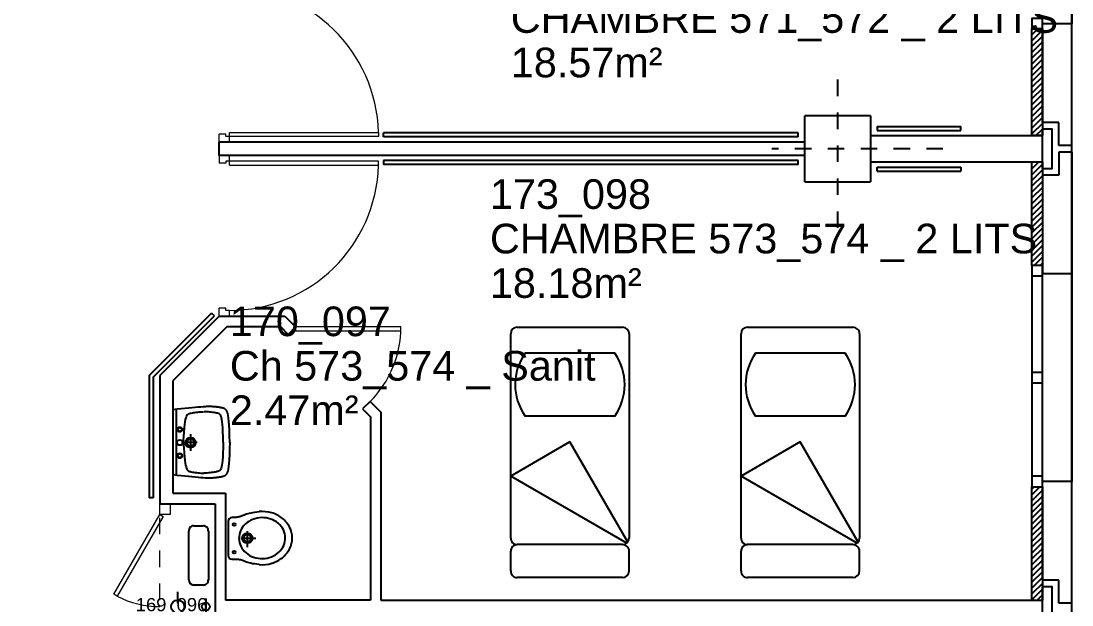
# Model space of a CAD drawing. Header units: metres. Extents: x -5 to 211, y -2 to 116.
# Drawn here: x 168 to 175.98, y 96.28 to 100.72 of the extents above; entities that cross this region are included whole.
import ezdxf

# ---------------------------------------------------------------- set-up
doc = ezdxf.new("R2010")
doc.units = ezdxf.units.M
doc.header["$MEASUREMENT"] = 0
doc.linetypes.add('CACHÉ', pattern=[0.25, 0.125, -0.125])
doc.linetypes.add('CONTINU', pattern=[0])
doc.layers.get('0').update_dxf_attribs({"linetype": 'CONTINUOUS'})
for name, color, linetype in [('001 axes', 1, 'CONTINUOUS'), ('004 isolation', 7, 'CONTINUOUS'), ('006 sanitaire', 5, 'CONTINUOUS'), ('009 main courante', 171, 'CONTINUOUS'), ('400 Lits', 150, 'CONTINUOUS'), ('A_CHASS', 4, 'CONTINUOUS'), ('A_Etiqu_Gaine', 8, 'CONTINUOUS'), ('A_Etiqu_Gaine_code', 8, 'CONTINUOUS'), ('A_Etiqu_Local', 8, 'CONTINUOUS'), ('A_MURS_ALÈG', 7, 'CONTINU'), ('A_MURS_CLOI', 7, 'CONTINUOUS'), ('A_MURS_STRU', 7, 'CONTINU'), ('CONTOUR', 54, 'CONTINUOUS')]:
    doc.layers.add(name, color=color, linetype=linetype)
doc.layers.add('A_PORT', color=8, linetype='CONTINUOUS', lineweight=0)
doc.styles.add('Attribut', font='arial.ttf')

# ---------------------------------------------------------------- blocks, each defined once
blk = doc.blocks.new('A_Etiqu_Local')
at = {"style": 'Attribut', "flags": 1}
for tag, p in [('CODE_HOPITAL', (-0.4463, 1.9645)), ('CODE_SITE', (-0.4463, 1.7395)), ('CODE_BATIMENT', (-0.4463, 1.5145)), ('CODE_SECTEUR', (-0.4463, 1.2895)), ('CODE_ETAGE', (-0.4463, 1.0645)), ('NOM_NORMALISE', (-0.4463, -0.843)), ('SECTEUR_ACTIVITE', (-0.4463, -1.068)), ('SOUS_SECTEUR_ACTIVITE', (-0.4463, -1.293)), ('VOLUME', (-0.4463, -1.518)), ('SERVICE', (-0.4463, -1.743)), ('CODE_UG', (-0.4463, -1.968)), ('CODE_UA', (-0.4463, -2.193)), ('CODE_POLE', (-0.4463, -2.418)), ('OCCUPANT_EXTERNE', (-0.4463, -2.643)), ('DISPONIBILITE', (-0.4463, -2.868)), ('ACCES_HANDICAPES', (-0.4463, -3.093)), ('NATURE_SOL', (-0.4463, -3.318)), ('RISQUE_LABORATOIRE', (-0.4463, -3.543)), ('AMIANTE', (-0.4463, -3.768))]:
    blk.add_attdef(tag, p, '', height=0.15, dxfattribs=at)
at = {"layer": 'A_Etiqu_Local', "style": 'Attribut'}
for tag, p in [('CODE_PIECE', (-0.4437, 0.5281)), ('NOM_USAGE', (-0.4437, 0.1906)), ('SURFACE', (-0.4437, -0.1469))]:
    blk.add_attdef(tag, p, '', height=0.225, dxfattribs=at)
blk = doc.blocks.new('A_Etiqu_Gaine')
at = {"style": 'Attribut', "flags": 1}
for tag, p in [('CODE_HOPITAL', (-0.4323, 0.8651)), ('CODE_SITE', (-0.4323, 0.7151)), ('CODE_BATIMENT', (-0.4323, 0.5651)), ('CODE_SECTEUR', (-0.4323, 0.4151)), ('CODE_ETAGE', (-0.4323, 0.2651)), ('NOM_NORMALISE', (-0.4323, -0.3349)), ('SECTEUR_ACTIVITE', (-0.4323, -0.4849)), ('SOUS_SECTEUR_ACTIVITE', (-0.4323, -0.6349)), ('SURFACE', (-0.4323, -0.7849)), ('CODE_UG', (-0.4323, -0.9349)), ('CODE_POLE', (-0.4323, -1.0849)), ('AMIANTE', (-0.4323, -1.2349))]:
    blk.add_attdef(tag, p, '', height=0.1, dxfattribs=at)
at = {"layer": 'A_Etiqu_Gaine', "style": 'Attribut'}
blk.add_attdef('NOM_USAGE', (-0.4323, -0.1849), '', height=0.1, dxfattribs=at)
at = {"layer": 'A_Etiqu_Gaine_code', "style": 'Attribut'}
blk.add_attdef('CODE_PIECE', (-0.4323, -0.0349), '', height=0.1, dxfattribs=at)

msp = doc.modelspace()

# ---------------------------------------------------------------- linework, layer by layer
at = {"layer": '001 axes', "color": 8, "linetype": 'CACHÉ'}
for p, q in [((174.2002, 99.1461), (174.2002, 100.3461)), ((175.0002, 99.7461), (173.7002, 99.7461))]:
    msp.add_line(p, q, dxfattribs=at)
at = {"layer": '004 isolation', "color": 8, "linetype": 'Continuous'}
for p, q in [((175.6765, 100.656), (175.6753, 100.6547)), ((175.6753, 100.6105), (175.7207, 100.656)), ((175.6753, 99.8461), (175.6753, 100.656)), ((175.7553, 100.656), (175.6753, 100.656)), ((175.7553, 100.6463), (175.6753, 100.5663)), ((175.6753, 100.5222), (175.7553, 100.6022)), ((175.7553, 100.656), (175.7553, 99.8461)), ((175.7553, 100.558), (175.6753, 100.478)), ((175.6753, 100.4338), (175.7553, 100.5138)), ((175.7553, 100.4696), (175.6753, 100.3895)), ((175.6753, 100.3454), (175.7553, 100.4254)), ((175.7553, 100.3812), (175.6753, 100.3012)), ((175.6753, 100.257), (175.7553, 100.337)), ((175.7553, 100.2928), (175.6753, 100.2128)), ((175.6753, 100.1686), (175.7553, 100.2486)), ((175.7553, 100.2044), (175.6753, 100.1244)), ((175.6753, 100.0802), (175.7553, 100.1602)), ((175.7553, 100.116), (175.6753, 100.036)), ((175.6753, 99.9918), (175.7553, 100.0718)), ((175.7553, 100.0276), (175.6753, 99.9476)), ((175.6753, 99.9034), (175.7553, 99.9834)), ((175.7553, 99.9392), (175.6753, 99.8592)), ((175.7063, 99.8461), (175.7553, 99.8951)), ((175.7553, 99.8461), (175.6753, 99.8461)), ((175.7553, 99.8509), (175.7505, 99.8461)), ((175.6831, 99.6461), (175.6752, 99.6383)), ((175.6752, 99.5941), (175.7273, 99.6461)), ((175.6753, 99.6461), (175.7553, 99.6461)), ((175.6753, 98.8614), (175.6753, 99.6461)), ((175.7553, 99.6461), (175.7552, 98.8614)), ((175.7553, 99.6299), (175.6752, 99.5499)), ((175.6752, 99.5056), (175.7553, 99.5857)), ((175.7553, 99.5415), (175.6752, 99.4615)), ((175.6752, 99.4173), (175.7553, 99.4973)), ((175.7553, 99.4531), (175.6752, 99.3731)), ((175.6752, 99.3289), (175.7553, 99.4089)), ((175.7553, 99.3647), (175.6752, 99.2847)), ((175.6752, 99.2405), (175.7553, 99.3205)), ((175.7553, 99.2764), (175.6752, 99.1964)), ((175.6752, 99.1522), (175.7553, 99.2322)), ((175.7553, 99.188), (175.6752, 99.108)), ((175.6752, 99.0637), (175.7553, 99.1438)), ((175.7553, 99.0996), (175.6752, 99.0195)), ((175.6752, 98.9753), (175.7553, 99.0553)), ((175.7553, 99.0111), (175.6752, 98.9311)), ((175.6752, 98.887), (175.7553, 98.967)), ((175.7552, 98.8614), (175.6753, 98.8614)), ((175.7553, 98.9228), (175.6938, 98.8614)), ((175.738, 98.8614), (175.7553, 98.8786)), ((175.693, 97.1812), (175.6753, 97.1634)), ((175.6753, 97.1192), (175.7372, 97.1812)), ((175.6753, 97.1812), (175.7553, 97.1812)), ((175.6753, 96.3213), (175.6753, 97.1812)), ((175.7553, 97.1812), (175.7552, 96.3213)), ((175.7553, 97.155), (175.6753, 97.075)), ((175.6753, 97.0308), (175.7553, 97.1108)), ((175.7553, 97.0666), (175.6753, 96.9866)), ((175.6753, 96.9424), (175.7553, 97.0224)), ((175.7553, 96.9782), (175.6753, 96.8982)), ((175.6753, 96.854), (175.7553, 96.934)), ((175.7553, 96.8898), (175.6753, 96.8098)), ((175.6753, 96.7656), (175.7553, 96.8456)), ((175.7553, 96.8015), (175.6753, 96.7215)), ((175.6753, 96.6773), (175.7553, 96.7573)), ((175.7553, 96.7131), (175.6753, 96.6331)), ((175.6753, 96.5889), (175.7553, 96.6689)), ((175.7553, 96.6247), (175.6753, 96.5447)), ((175.6753, 96.5005), (175.7553, 96.5805)), ((175.7553, 96.5363), (175.6753, 96.4563)), ((175.6753, 96.4121), (175.7553, 96.4921)), ((175.7553, 96.4479), (175.6753, 96.3679)), ((175.6753, 96.3237), (175.7553, 96.4037)), ((175.6753, 96.3213), (175.7552, 96.3213)), ((175.7553, 96.3595), (175.717, 96.3213))]:
    msp.add_line(p, q, dxfattribs=at)
at = {"layer": '006 sanitaire', "color": 8, "linetype": 'Continuous'}
for p, q in [((169.1816, 97.7688), (169.1502, 97.7657)), ((169.1502, 97.7657), (169.1502, 97.2704)), ((169.1751, 97.7657), (169.1751, 97.2704)), ((169.2119, 97.7718), (169.1816, 97.7688)), ((169.241, 97.7748), (169.2119, 97.7718)), ((169.2686, 97.7775), (169.241, 97.7748)), ((169.256, 97.7206), (169.2593, 97.7261)), ((169.2593, 97.7261), (169.2611, 97.7283)), ((169.2611, 97.7283), (169.2628, 97.7302)), ((169.2628, 97.7302), (169.2647, 97.7319)), ((169.2647, 97.7319), (169.2667, 97.7333)), ((169.2667, 97.7333), (169.2688, 97.7346)), ((169.2948, 97.7801), (169.2686, 97.7775)), ((169.2688, 97.7346), (169.2711, 97.7357)), ((169.2711, 97.7357), (169.2735, 97.7367)), ((169.2735, 97.7367), (169.2762, 97.7376)), ((169.2762, 97.7376), (169.2792, 97.7384)), ((169.2792, 97.7384), (169.2824, 97.7393)), ((169.2824, 97.7393), (169.2897, 97.7408)), ((169.2897, 97.7408), (169.2981, 97.7424)), ((169.3192, 97.7825), (169.2948, 97.7801)), ((169.2981, 97.7424), (169.3073, 97.7439)), ((169.3073, 97.7439), (169.3172, 97.7453)), ((169.3172, 97.7453), (169.3277, 97.7466)), ((169.3418, 97.7846), (169.3192, 97.7825)), ((169.3277, 97.7466), (169.3386, 97.7478)), ((169.3386, 97.7478), (169.3497, 97.7488)), ((169.3625, 97.7864), (169.3418, 97.7846)), ((169.3497, 97.7488), (169.3609, 97.7496)), ((169.3609, 97.7496), (169.3719, 97.7502)), ((169.3811, 97.7879), (169.3625, 97.7864)), ((169.3719, 97.7502), (169.3827, 97.7506)), ((169.3975, 97.7889), (169.3811, 97.7879)), ((169.3978, 97.7502), (169.387, 97.7506)), ((169.4048, 97.7893), (169.3975, 97.7889)), ((169.4088, 97.7496), (169.3978, 97.7502)), ((169.4116, 97.7896), (169.4048, 97.7893)), ((169.42, 97.7488), (169.4088, 97.7496)), ((169.4179, 97.7898), (169.4116, 97.7896)), ((169.424, 97.7898), (169.4179, 97.7898)), ((169.4311, 97.7478), (169.42, 97.7488)), ((169.4298, 97.7898), (169.424, 97.7898)), ((169.4355, 97.7897), (169.4298, 97.7898)), ((169.4419, 97.7466), (169.4311, 97.7478)), ((169.441, 97.7895), (169.4355, 97.7897)), ((169.4467, 97.7892), (169.441, 97.7895)), ((169.4524, 97.7453), (169.4419, 97.7466)), ((169.4524, 97.7888), (169.4467, 97.7892)), ((169.4583, 97.7883), (169.4524, 97.7888)), ((169.4624, 97.7439), (169.4524, 97.7453)), ((169.4645, 97.7878), (169.4583, 97.7883)), ((169.4716, 97.7424), (169.4624, 97.7439)), ((169.4708, 97.7872), (169.4645, 97.7878)), ((169.4774, 97.7865), (169.4708, 97.7872)), ((169.48, 97.7408), (169.4716, 97.7424)), ((169.4839, 97.7857), (169.4774, 97.7865)), ((169.4873, 97.7393), (169.48, 97.7408)), ((169.4905, 97.7849), (169.4839, 97.7857)), ((169.4905, 97.7384), (169.4873, 97.7393)), ((169.4969, 97.784), (169.4905, 97.7849)), ((169.4935, 97.7376), (169.4905, 97.7384)), ((169.4962, 97.7367), (169.4935, 97.7376)), ((169.4986, 97.7357), (169.4962, 97.7367)), ((169.5032, 97.7831), (169.4969, 97.784)), ((169.5009, 97.7346), (169.4986, 97.7357)), ((169.503, 97.7333), (169.5009, 97.7346)), ((169.505, 97.7319), (169.503, 97.7333)), ((169.5093, 97.7822), (169.5032, 97.7831)), ((169.5069, 97.7302), (169.505, 97.7319)), ((169.5086, 97.7283), (169.5069, 97.7302)), ((169.5103, 97.7261), (169.5086, 97.7283)), ((169.515, 97.7812), (169.5093, 97.7822)), ((169.5136, 97.7206), (169.5103, 97.7261)), ((169.5203, 97.7801), (169.515, 97.7812)), ((169.5252, 97.7791), (169.5203, 97.7801)), ((169.5296, 97.7779), (169.5252, 97.7791)), ((169.5336, 97.7767), (169.5296, 97.7779)), ((169.5373, 97.7754), (169.5336, 97.7767)), ((169.5407, 97.7739), (169.5373, 97.7754)), ((169.5438, 97.7722), (169.5407, 97.7739)), ((169.5466, 97.7703), (169.5438, 97.7722)), ((169.5493, 97.7682), (169.5466, 97.7703)), ((169.5518, 97.7657), (169.5493, 97.7682)), ((169.5541, 97.763), (169.5518, 97.7657)), ((169.5587, 97.7564), (169.5541, 97.763)), ((169.5629, 97.7477), (169.5587, 97.7564)), ((169.5667, 97.7361), (169.5629, 97.7477)), ((169.5702, 97.7211), (169.5667, 97.7361)), ((169.2379, 97.6282), (169.2408, 97.6538)), ((169.2408, 97.6538), (169.2437, 97.6745)), ((169.2437, 97.6745), (169.2467, 97.6909)), ((169.2467, 97.6909), (169.2497, 97.7037)), ((169.2497, 97.7037), (169.2528, 97.7134)), ((169.2528, 97.7134), (169.256, 97.7206)), ((169.5168, 97.7134), (169.5136, 97.7206)), ((169.5197, 97.7037), (169.5168, 97.7134)), ((169.5224, 97.6909), (169.5197, 97.7037)), ((169.5248, 97.6745), (169.5224, 97.6909)), ((169.5268, 97.6538), (169.5248, 97.6745)), ((169.5285, 97.6282), (169.5268, 97.6538)), ((169.5733, 97.7018), (169.5702, 97.7211)), ((169.5759, 97.6775), (169.5733, 97.7018)), ((169.5782, 97.6475), (169.5759, 97.6775)), ((169.5799, 97.6111), (169.5782, 97.6475)), ((169.232, 97.5598), (169.235, 97.597)), ((169.235, 97.597), (169.2379, 97.6282)), ((169.2838, 97.5793), (169.2838, 97.4529)), ((169.5299, 97.597), (169.5285, 97.6282)), ((169.5307, 97.5598), (169.5299, 97.597)), ((169.5812, 97.5675), (169.5799, 97.6111)), ((169.582, 97.5161), (169.5812, 97.5675)), ((169.2291, 97.5158), (169.232, 97.5598)), ((169.2291, 97.5192), (169.232, 97.4752)), ((169.3348, 97.5161), (169.2327, 97.5161)), ((169.5311, 97.5158), (169.5307, 97.5598)), ((169.5311, 97.5192), (169.5307, 97.4752)), ((169.582, 97.52), (169.5812, 97.4686)), ((169.232, 97.4752), (169.235, 97.438)), ((169.235, 97.438), (169.2379, 97.4069)), ((169.2379, 97.4069), (169.2408, 97.3813)), ((169.5285, 97.4069), (169.5268, 97.3813)), ((169.5299, 97.438), (169.5285, 97.4069)), ((169.5307, 97.4752), (169.5299, 97.438)), ((169.5799, 97.425), (169.5782, 97.3886)), ((169.5812, 97.4686), (169.5799, 97.425)), ((169.2408, 97.3813), (169.2437, 97.3606)), ((169.2437, 97.3606), (169.2467, 97.3441)), ((169.2467, 97.3441), (169.2497, 97.3314)), ((169.2497, 97.3314), (169.2528, 97.3217)), ((169.5197, 97.3314), (169.5168, 97.3217)), ((169.5224, 97.3441), (169.5197, 97.3314)), ((169.5248, 97.3606), (169.5224, 97.3441)), ((169.5268, 97.3813), (169.5248, 97.3606)), ((169.5733, 97.3343), (169.5702, 97.315)), ((169.5759, 97.3586), (169.5733, 97.3343)), ((169.5782, 97.3886), (169.5759, 97.3586)), ((169.1816, 97.2673), (169.1502, 97.2704)), ((169.2119, 97.2643), (169.1816, 97.2673)), ((169.241, 97.2613), (169.2119, 97.2643)), ((169.2686, 97.2586), (169.241, 97.2613)), ((169.2528, 97.3217), (169.256, 97.3144)), ((169.256, 97.3144), (169.2593, 97.309)), ((169.2593, 97.309), (169.2611, 97.3068)), ((169.2611, 97.3068), (169.2628, 97.3049)), ((169.2628, 97.3049), (169.2647, 97.3032)), ((169.2647, 97.3032), (169.2667, 97.3017)), ((169.2667, 97.3017), (169.2688, 97.3004)), ((169.2948, 97.256), (169.2686, 97.2586)), ((169.2688, 97.3004), (169.2711, 97.2993)), ((169.2711, 97.2993), (169.2735, 97.2983)), ((169.2735, 97.2983), (169.2762, 97.2974)), ((169.2762, 97.2974), (169.2792, 97.2966)), ((169.2792, 97.2966), (169.2824, 97.2958)), ((169.2824, 97.2958), (169.2897, 97.2942)), ((169.2897, 97.2942), (169.2981, 97.2926)), ((169.3192, 97.2536), (169.2948, 97.256)), ((169.2981, 97.2926), (169.3074, 97.2911)), ((169.3074, 97.2911), (169.3174, 97.2897)), ((169.3174, 97.2897), (169.328, 97.2884)), ((169.3418, 97.2515), (169.3192, 97.2536)), ((169.328, 97.2884), (169.3391, 97.2873)), ((169.3391, 97.2873), (169.3505, 97.2862)), ((169.3625, 97.2497), (169.3418, 97.2515)), ((169.3505, 97.2862), (169.362, 97.2854)), ((169.362, 97.2854), (169.3735, 97.2848)), ((169.3811, 97.2482), (169.3625, 97.2497)), ((169.3735, 97.2848), (169.3849, 97.2844)), ((169.3975, 97.2472), (169.3811, 97.2482)), ((169.3962, 97.2848), (169.3848, 97.2844)), ((169.4077, 97.2854), (169.3962, 97.2848)), ((169.4048, 97.2468), (169.3975, 97.2472)), ((169.4116, 97.2465), (169.4048, 97.2468)), ((169.4192, 97.2862), (169.4077, 97.2854)), ((169.4306, 97.2873), (169.4192, 97.2862)), ((169.4417, 97.2884), (169.4306, 97.2873)), ((169.4467, 97.2469), (169.441, 97.2466)), ((169.4523, 97.2897), (169.4417, 97.2884)), ((169.4524, 97.2473), (169.4467, 97.2469)), ((169.4623, 97.2911), (169.4523, 97.2897)), ((169.4583, 97.2478), (169.4524, 97.2473)), ((169.4645, 97.2483), (169.4583, 97.2478)), ((169.4716, 97.2926), (169.4623, 97.2911)), ((169.4708, 97.2489), (169.4645, 97.2483)), ((169.4774, 97.2496), (169.4708, 97.2489)), ((169.48, 97.2942), (169.4716, 97.2926)), ((169.4839, 97.2504), (169.4774, 97.2496)), ((169.4873, 97.2958), (169.48, 97.2942)), ((169.4905, 97.2512), (169.4839, 97.2504)), ((169.4905, 97.2966), (169.4873, 97.2958)), ((169.4935, 97.2974), (169.4905, 97.2966)), ((169.4969, 97.2521), (169.4905, 97.2512)), ((169.4962, 97.2983), (169.4935, 97.2974)), ((169.4986, 97.2993), (169.4962, 97.2983)), ((169.5032, 97.253), (169.4969, 97.2521)), ((169.5009, 97.3004), (169.4986, 97.2993)), ((169.503, 97.3017), (169.5009, 97.3004)), ((169.505, 97.3032), (169.503, 97.3017)), ((169.5093, 97.2539), (169.5032, 97.253)), ((169.5069, 97.3049), (169.505, 97.3032)), ((169.5086, 97.3068), (169.5069, 97.3049)), ((169.5103, 97.309), (169.5086, 97.3068)), ((169.515, 97.2549), (169.5093, 97.2539)), ((169.5136, 97.3144), (169.5103, 97.309)), ((169.5168, 97.3217), (169.5136, 97.3144)), ((169.5203, 97.256), (169.515, 97.2549)), ((169.5252, 97.257), (169.5203, 97.256)), ((169.5296, 97.2581), (169.5252, 97.257)), ((169.5336, 97.2594), (169.5296, 97.2581)), ((169.5373, 97.2607), (169.5336, 97.2594)), ((169.5407, 97.2622), (169.5373, 97.2607)), ((169.5438, 97.2639), (169.5407, 97.2622)), ((169.5466, 97.2658), (169.5438, 97.2639)), ((169.5493, 97.2679), (169.5466, 97.2658)), ((169.5518, 97.2704), (169.5493, 97.2679)), ((169.5541, 97.2731), (169.5518, 97.2704)), ((169.5587, 97.2797), (169.5541, 97.2731)), ((169.5629, 97.2884), (169.5587, 97.2797)), ((169.5667, 97.2999), (169.5629, 97.2884)), ((169.5702, 97.315), (169.5667, 97.2999)), ((169.4179, 97.2463), (169.4116, 97.2465)), ((169.424, 97.2463), (169.4179, 97.2463)), ((169.4298, 97.2463), (169.424, 97.2463)), ((169.4355, 97.2464), (169.4298, 97.2463)), ((169.441, 97.2466), (169.4355, 97.2464)), ((169.6018, 96.9475), (169.5986, 96.9473)), ((169.6065, 96.9475), (169.6018, 96.9475)), ((169.6111, 96.9475), (169.6065, 96.9475)), ((169.6156, 96.9475), (169.6111, 96.9475)), ((169.62, 96.9477), (169.6156, 96.9475)), ((169.6243, 96.9479), (169.62, 96.9477)), ((169.6285, 96.9482), (169.6243, 96.9479)), ((169.6328, 96.9486), (169.6285, 96.9482)), ((169.6371, 96.9491), (169.6328, 96.9486)), ((169.6414, 96.9498), (169.6371, 96.9491)), ((169.6458, 96.9507), (169.6414, 96.9498)), ((169.6481, 96.9512), (169.6458, 96.9507)), ((169.6504, 96.9518), (169.6481, 96.9512)), ((169.6526, 96.9524), (169.6504, 96.9518)), ((169.6549, 96.953), (169.6526, 96.9524)), ((169.6572, 96.9537), (169.6549, 96.953)), ((169.6595, 96.9543), (169.6572, 96.9537)), ((169.6617, 96.955), (169.6595, 96.9543)), ((169.6639, 96.9558), (169.6617, 96.955)), ((169.6661, 96.9565), (169.6639, 96.9558)), ((169.6682, 96.9572), (169.6661, 96.9565)), ((169.6703, 96.9579), (169.6682, 96.9572)), ((169.6724, 96.9587), (169.6703, 96.9579)), ((169.6744, 96.9594), (169.6724, 96.9587)), ((169.6765, 96.9602), (169.6744, 96.9594)), ((169.6786, 96.961), (169.6765, 96.9602)), ((169.6807, 96.9618), (169.6786, 96.961)), ((169.6829, 96.9626), (169.6807, 96.9618)), ((169.6853, 96.9635), (169.6829, 96.9626)), ((169.6877, 96.9644), (169.6853, 96.9635)), ((169.6903, 96.9654), (169.6877, 96.9644)), ((169.6961, 96.9674), (169.6903, 96.9654)), ((169.7027, 96.9696), (169.6961, 96.9674)), ((169.7103, 96.972), (169.7027, 96.9696)), ((169.719, 96.9745), (169.7103, 96.972)), ((169.7292, 96.9772), (169.719, 96.9745)), ((169.7408, 96.9799), (169.7292, 96.9772)), ((169.7542, 96.9827), (169.7408, 96.9799)), ((169.7693, 96.9856), (169.7542, 96.9827)), ((169.7865, 96.9885), (169.7693, 96.9856)), ((169.8059, 96.9914), (169.7865, 96.9885)), ((169.3098, 96.8848), (169.3798, 96.8848)), ((169.5698, 96.9174), (169.5698, 96.6602)), ((169.2698, 96.4748), (169.2698, 96.8448)), ((169.4198, 96.8448), (169.4198, 96.4748)), ((169.6667, 96.7912), (169.779, 96.7912)), ((169.7156, 96.7228), (169.7156, 96.8449)), ((169.6018, 96.6301), (169.5986, 96.6302)), ((169.6065, 96.6301), (169.6018, 96.6301)), ((169.6111, 96.6301), (169.6065, 96.6301)), ((169.6156, 96.63), (169.6111, 96.6301)), ((169.62, 96.63), (169.6156, 96.63)), ((169.6243, 96.6299), (169.62, 96.63)), ((169.6285, 96.6297), (169.6243, 96.6299)), ((169.6328, 96.6295), (169.6285, 96.6297)), ((169.6371, 96.6292), (169.6328, 96.6295)), ((169.6414, 96.6289), (169.6371, 96.6292)), ((169.6458, 96.6284), (169.6414, 96.6289)), ((169.6481, 96.6282), (169.6458, 96.6284)), ((169.6504, 96.6279), (169.6481, 96.6282)), ((169.6526, 96.6276), (169.6504, 96.6279)), ((169.6549, 96.6273), (169.6526, 96.6276)), ((169.6572, 96.6269), (169.6549, 96.6273)), ((169.6595, 96.6265), (169.6572, 96.6269)), ((169.6617, 96.6261), (169.6595, 96.6265)), ((169.6639, 96.6256), (169.6617, 96.6261)), ((169.6661, 96.6251), (169.6639, 96.6256)), ((169.6682, 96.6246), (169.6661, 96.6251)), ((169.6703, 96.624), (169.6682, 96.6246)), ((169.6724, 96.6234), (169.6703, 96.624)), ((169.6744, 96.6227), (169.6724, 96.6234)), ((169.6765, 96.622), (169.6744, 96.6227)), ((169.6786, 96.6213), (169.6765, 96.622)), ((169.6807, 96.6205), (169.6786, 96.6213)), ((169.6829, 96.6196), (169.6807, 96.6205)), ((169.6853, 96.6186), (169.6829, 96.6196)), ((169.6877, 96.6176), (169.6853, 96.6186)), ((169.6903, 96.6165), (169.6877, 96.6176)), ((169.6961, 96.6141), (169.6903, 96.6165)), ((169.7027, 96.6114), (169.6961, 96.6141)), ((169.7103, 96.6086), (169.7027, 96.6114)), ((169.719, 96.6057), (169.7103, 96.6086)), ((169.7292, 96.6027), (169.719, 96.6057)), ((169.7408, 96.5999), (169.7292, 96.6027)), ((169.7542, 96.5972), (169.7408, 96.5999)), ((169.7693, 96.5948), (169.7542, 96.5972)), ((169.7865, 96.5927), (169.7693, 96.5948)), ((169.8059, 96.591), (169.7865, 96.5927)), ((169.1865, 96.2964), (169.1865, 96.3843)), ((169.3798, 96.4348), (169.3098, 96.4348)), ((169.4002, 96.3328), (169.4002, 96.2099))]:
    msp.add_line(p, q, dxfattribs=at)
for centre, radius in [((169.2023, 97.6156), 0.0189), ((169.2023, 97.6156), 0.0144), ((169.2023, 97.5161), 0.0204), ((169.2838, 97.5161), 0.0387), ((169.2838, 97.5161), 0.0274), ((169.2023, 97.4166), 0.0189), ((169.2023, 97.4166), 0.0144), ((169.6159, 96.8937), 0.0105), ((169.7156, 96.7912), 0.0383), ((169.7156, 96.7912), 0.0276), ((169.6159, 96.6838), 0.0105), ((169.1865, 96.2713), 0.05), ((169.4002, 96.2713), 0.03)]:
    msp.add_circle(centre, radius, dxfattribs=at)
for centre, radius, start, end in [((169.5998, 96.9174), 0.03, 92.1835, 180.00002), ((169.8206, 96.7689), 0.1761, 111.2818, 132.63944), ((169.8288, 96.7479), 0.1986, 71.08941, 111.2684), ((169.8291, 96.7335), 0.2596, 73.7799, 94.98099), ((169.8361, 96.7692), 0.1761, 49.73246, 71.09011), ((169.8368, 96.76), 0.232, 51.3375, 73.77953), ((169.8525, 96.7796), 0.2069, 26.62296, 51.33762), ((169.3098, 96.8448), 0.04, 90.00067, 180.00076), ((169.3798, 96.8448), 0.04, 359.99924, 89.99933), ((169.8084, 96.7821), 0.1581, 132.63901, 156.06122), ((169.8477, 96.783), 0.1581, 26.30915, 49.73137), ((169.866, 96.792), 0.1377, 336.0615, 26.28815), ((169.8777, 96.7922), 0.1787, 359.99983, 26.62281), ((169.7897, 96.7904), 0.1377, 156.06243, 206.3221), ((169.8768, 96.7922), 0.1796, 333.48091, 359.99942), ((169.808, 96.7995), 0.1581, 206.30986, 229.73207), ((169.8473, 96.8003), 0.1581, 312.63973, 336.06195), ((169.8498, 96.8057), 0.2098, 308.97884, 333.48144), ((169.5998, 96.6602), 0.03, 180.00002, 267.81647), ((169.8197, 96.8132), 0.1761, 229.73246, 251.09011), ((169.827, 96.8345), 0.1986, 251.08941, 291.29174), ((169.8351, 96.8135), 0.1761, 291.2818, 312.63944), ((169.834, 96.8252), 0.2348, 286.69913, 308.97816), ((169.8268, 96.8493), 0.26, 265.53716, 286.69985), ((169.3098, 96.4748), 0.04, 179.99934, 269.99923), ((169.3798, 96.4748), 0.04, 269.99924, 359.99933)]:
    msp.add_arc(centre, radius, start, end, dxfattribs=at)
at = {"layer": '009 main courante', "color": 8, "linetype": 'Continuous'}
for p, q in [((174.5002, 99.916), (174.5002, 99.886)), ((174.5002, 99.916), (175.1353, 99.916)), ((174.5002, 99.886), (175.1353, 99.886)), ((175.1353, 99.886), (175.1353, 99.916)), ((173.9002, 99.8662), (170.7502, 99.8662)), ((170.7502, 99.8362), (170.7502, 99.8662)), ((173.9002, 99.8362), (170.7502, 99.8362)), ((173.9002, 99.8362), (173.9002, 99.8662)), ((173.9002, 99.6563), (170.7502, 99.6563)), ((170.7502, 99.6563), (170.7502, 99.6263)), ((173.9002, 99.6263), (173.9002, 99.6563)), ((173.9002, 99.6263), (170.7502, 99.6263)), ((174.5002, 99.5763), (174.5002, 99.6063)), ((174.5002, 99.6063), (175.1353, 99.6063)), ((174.5002, 99.5763), (175.1353, 99.5763)), ((175.1353, 99.6063), (175.1353, 99.5763)), ((168.9702, 98.025), (169.4437, 98.4985)), ((169.0002, 98.0126), (169.4649, 98.4772)), ((169.4649, 98.4772), (169.4437, 98.4985)), ((168.9702, 98.025), (168.9702, 97.0966)), ((169.0002, 98.0126), (169.0002, 97.0966)), ((169.0002, 97.0966), (168.9702, 97.0966))]:
    msp.add_line(p, q, dxfattribs=at)
at = {"layer": '400 Lits', "color": 8, "linetype": 'Continuous'}
for p, q in [((171.7662, 98.3918), (172.5662, 98.3918)), ((173.5162, 98.3918), (174.3162, 98.3918)), ((171.7162, 96.7915), (171.7162, 98.3418)), ((172.6162, 98.3418), (172.6162, 96.7915)), ((173.4662, 96.7915), (173.4662, 98.3418)), ((174.3662, 98.3418), (174.3662, 96.7915)), ((172.507, 98.195), (171.8254, 98.195)), ((174.257, 98.195), (173.5754, 98.195)), ((172.507, 97.7179), (171.8254, 97.7179)), ((174.257, 97.7179), (173.5754, 97.7179)), ((172.1662, 97.5212), (171.7162, 97.2614)), ((172.6053, 96.7606), (172.1662, 97.5212)), ((173.9162, 97.5212), (173.4662, 97.2614)), ((174.3553, 96.7606), (173.9162, 97.5212)), ((172.5973, 96.7527), (171.7162, 97.2614)), ((174.3473, 96.7527), (173.4662, 97.2614)), ((171.7162, 96.5418), (171.7162, 96.6918)), ((172.5662, 96.7418), (171.7662, 96.7418)), ((172.5662, 96.7418), (171.7662, 96.7418)), ((172.5662, 96.7418), (171.7662, 96.7418)), ((172.6162, 96.5418), (172.6162, 96.6918)), ((173.4662, 96.5418), (173.4662, 96.6918)), ((174.3162, 96.7418), (173.5162, 96.7418)), ((174.3162, 96.7418), (173.5162, 96.7418)), ((174.3162, 96.7418), (173.5162, 96.7418)), ((174.3662, 96.5418), (174.3662, 96.6918)), ((172.5662, 96.4918), (171.7662, 96.4918)), ((174.3162, 96.4918), (173.5162, 96.4918))]:
    msp.add_line(p, q, dxfattribs=at)
for centre, radius, start, end in [((171.7662, 98.3418), 0.05, 90.00063, 180.00052), ((172.5662, 98.3418), 0.05, 359.99824, 89.99832), ((173.5162, 98.3418), 0.05, 90.00063, 180.00052), ((174.3162, 98.3418), 0.05, 359.99824, 89.99832), ((172.1662, 97.9565), 0.416, 145.00807, 214.99209), ((172.1662, 97.9565), 0.416, 325.00745, 34.99223), ((173.9162, 97.9565), 0.416, 145.00807, 214.99209), ((173.9162, 97.9565), 0.416, 325.00745, 34.99223), ((171.7662, 96.7918), 0.05, 179.99824, 269.99832), ((172.5662, 96.7918), 0.05, 270.00063, 0.00052), ((173.5162, 96.7918), 0.05, 179.99824, 269.99832), ((174.3162, 96.7918), 0.05, 270.00063, 0.00052), ((171.7662, 96.6918), 0.05, 90.00168, 180.00176), ((172.5662, 96.6918), 0.05, 359.99938, 89.99947), ((173.5162, 96.6918), 0.05, 90.00168, 180.00176), ((174.3162, 96.6918), 0.05, 359.99938, 89.99947), ((171.7662, 96.5418), 0.05, 179.99824, 269.99832), ((172.5662, 96.5418), 0.05, 270.00063, 0.00052), ((173.5162, 96.5418), 0.05, 179.99824, 269.99832), ((174.3162, 96.5418), 0.05, 270.00063, 0.00052)]:
    msp.add_arc(centre, radius, start, end, dxfattribs=at)
at = {"layer": 'A_CHASS', "color": 8, "linetype": 'Continuous'}
for p, q in [((175.6753, 98.7814), (175.6753, 97.2612)), ((175.7553, 97.2612), (175.7553, 98.7814))]:
    msp.add_line(p, q, dxfattribs=at)
for points in [[(175.7553, 98.0487), (175.6753, 98.0487)], [(175.6753, 97.9687), (175.7553, 97.9687)]]:
    msp.add_lwpolyline(points, dxfattribs=at)
at = {"layer": 'A_MURS_ALÈG', "color": 8, "ltscale": 200}
for p, q in [((175.9803, 102.3465), (175.9803, 100.696)), ((175.9803, 98.7962), (175.9803, 97.2212))]:
    msp.add_line(p, q, dxfattribs=at)
at = {"layer": 'A_MURS_CLOI', "color": 8, "linetype": 'Continuous'}
for p, q in [((173.9502, 99.7964), (169.5002, 99.7964)), ((169.5002, 99.6959), (169.5002, 99.7964)), ((173.9502, 99.6961), (169.5002, 99.6961)), ((169.5002, 98.4762), (169.0502, 98.0262)), ((169.5002, 98.4762), (170.0002, 98.4762)), ((170.0002, 98.4762), (170.0824, 98.394)), ((169.5617, 98.3962), (169.1502, 97.9848)), ((169.5617, 98.3962), (169.9671, 98.3962)), ((169.9671, 98.3962), (170.0258, 98.3375)), ((170.0824, 98.394), (170.0258, 98.3375)), ((169.0502, 98.0262), (169.0502, 97.0513)), ((169.1502, 97.9848), (169.1502, 97.1313)), ((170.6481, 97.8283), (170.5915, 97.7718)), ((170.6481, 97.8283), (170.7302, 97.7462)), ((170.5915, 97.7718), (170.6502, 97.713)), ((170.7302, 97.7462), (170.7302, 96.3213)), ((170.6502, 97.713), (170.6502, 96.3213)), ((169.1502, 97.1313), (169.5498, 97.1313)), ((169.5498, 97.1313), (169.5498, 96.3213)), ((169.0502, 97.0513), (169.4698, 97.0513)), ((169.4698, 97.0513), (169.4698, 95.4913)), ((170.6502, 96.3213), (169.5498, 96.3213)), ((170.7302, 96.3213), (175.7553, 96.3213))]:
    msp.add_line(p, q, dxfattribs=at)
for points in [[(175.7553, 100.736), (175.6753, 100.736), (175.6753, 100.656), (175.7553, 100.656)], [(175.7553, 98.8614), (175.6753, 98.8614), (175.6753, 98.7814), (175.7553, 98.7814)], [(175.7553, 97.2612), (175.6753, 97.2612), (175.6753, 97.1812), (175.7553, 97.1812)]]:
    msp.add_lwpolyline(points, close=True, dxfattribs=at)
at = {"layer": 'A_MURS_STRU', "color": 8, "linetype": 'Continuous'}
for p, q in [((175.7553, 99.9461), (175.7553, 100.696)), ((175.9803, 100.696), (175.7553, 100.696)), ((175.9803, 99.7711), (175.9803, 100.696)), ((173.9502, 99.4961), (173.9502, 99.9961)), ((174.4502, 99.9961), (174.4502, 99.4961)), ((175.8803, 99.9461), (175.7553, 99.9461)), ((175.7553, 99.5961), (175.7553, 99.8961)), ((175.8803, 99.7711), (175.8803, 99.9461)), ((174.4502, 99.8461), (175.7553, 99.8461)), ((175.9803, 99.7711), (175.8803, 99.7711)), ((174.4502, 99.6461), (175.7553, 99.6461)), ((175.8803, 99.7211), (175.8803, 99.5461)), ((175.9803, 99.7211), (175.8803, 99.7211)), ((175.9803, 99.7211), (175.9803, 98.7962)), ((175.8803, 99.5461), (175.7553, 99.5461)), ((175.7553, 99.5461), (175.7553, 98.7962)), ((175.9803, 98.7962), (175.7553, 98.7962)), ((175.7553, 96.4713), (175.7553, 97.2212)), ((175.9803, 97.2212), (175.7553, 97.2212)), ((175.9803, 96.2963), (175.9803, 97.2212)), ((175.8803, 96.4713), (175.7553, 96.4713)), ((175.8803, 96.2963), (175.8803, 96.4713)), ((175.7553, 96.1213), (175.7553, 96.4213)), ((175.9803, 96.2963), (175.8803, 96.2963))]:
    msp.add_line(p, q, dxfattribs=at)
for points in [[(174.4502, 99.9961), (173.9502, 99.9961)], [(175.7553, 99.5961), (175.8303, 99.5961), (175.8303, 99.8961), (175.7553, 99.8961)], [(173.9502, 99.4961), (174.4502, 99.4961)], [(175.7553, 96.1213), (175.8303, 96.1213), (175.8303, 96.4213), (175.7553, 96.4213)]]:
    msp.add_lwpolyline(points, dxfattribs=at)
at = {"layer": 'A_PORT', "color": 8, "linetype": 'Continuous'}
for p, q in [((169.5525, 99.8563), (169.5002, 99.8563)), ((169.5002, 99.7964), (169.5002, 99.8563)), ((169.5525, 99.8403), (169.5525, 99.8563)), ((170.7118, 99.8403), (169.5525, 99.8403)), ((169.5802, 99.8703), (170.7118, 99.8703)), ((169.5802, 99.7964), (169.5802, 99.8703)), ((170.7118, 99.8703), (170.7118, 99.8403)), ((169.5002, 99.7964), (169.5802, 99.7964)), ((169.5002, 99.6959), (169.5802, 99.6959)), ((169.5002, 99.6959), (169.5002, 99.6361)), ((170.7118, 99.6521), (169.5525, 99.6521)), ((169.5525, 99.6521), (169.5525, 99.6361)), ((169.5802, 99.6221), (169.5802, 99.6959)), ((170.7118, 99.6221), (170.7118, 99.6521)), ((169.5525, 99.6361), (169.5002, 99.6361)), ((169.5802, 99.6221), (170.7118, 99.6221)), ((169.5525, 98.5361), (169.5002, 98.5361)), ((169.5002, 98.4762), (169.5002, 98.5361)), ((169.5525, 98.5201), (169.5525, 98.5361)), ((169.5002, 98.4762), (169.5802, 98.4762)), ((169.5802, 98.5201), (169.5525, 98.5201)), ((169.5802, 98.4762), (169.5802, 98.5201)), ((170.8824, 98.394), (170.0824, 98.394)), ((170.0824, 98.394), (170.0824, 98.364)), ((170.8824, 98.364), (170.8824, 98.394)), ((170.0824, 98.364), (170.8824, 98.364)), ((169.0502, 97.0513), (169.1302, 97.0513)), ((169.0502, 96.9713), (169.0502, 97.0513)), ((169.1302, 97.0513), (169.1302, 96.9713)), ((168.7002, 96.365), (169.0502, 96.9713)), ((169.0762, 96.9563), (168.7262, 96.35)), ((169.1302, 96.9713), (169.0502, 96.9713)), ((169.0502, 96.9713), (169.0762, 96.9563)), ((168.7262, 96.35), (168.7002, 96.365))]:
    msp.add_line(p, q, dxfattribs=at)
at = {"layer": 'A_PORT', "color": 8, "linetype": 'CACHÉ'}
msp.add_line((169.0502, 95.5713), (169.0502, 96.9713), dxfattribs=at)
at = {"layer": 'A_PORT', "color": 8, "linetype": 'Continuous'}
for centre, radius, start, end in [((169.5802, 99.8403), 1.132, 1.51862, 90), ((169.5802, 99.6521), 1.132, 270, 358.48138), ((170.0824, 98.394), 0.8, 314.99994, 359.99998), ((169.0519, 96.9837), 0.7125, 242.80048, 269.86811)]:
    msp.add_arc(centre, radius, start, end, dxfattribs=at)
at = {"layer": 'CONTOUR', "color": 8}
msp.add_lwpolyline([(167.2905, 74.5461), (167.2905, 92.6961), (175.9799, 92.6961), (175.9799, 114.2961), (168.8499, 114.2961), (168.8499, 113.5461), (167.0999, 113.5461), (167.0999, 115.9463), (152.4999, 115.9461), (152.4999, 108.7461), (153.2002, 108.7461), (153.2002, 106.9961), (152.1802, 106.9961), (152.1802, 92.6461), (143.8002, 92.6462), (143.8002, 78.0461)], dxfattribs=at)

# ---------------------------------------------------------------- block references
at = {"layer": 'A_Etiqu_Gaine', "color": 8}
ref = msp.add_blockref('A_Etiqu_Gaine', (169.3, 96.2713), dxfattribs=at)
ref.add_attrib('CODE_PIECE', '169_096', (168.8677, 96.2364), dxfattribs={"layer": 'A_Etiqu_Gaine_code', "height": 0.1, "style": 'Attribut'})
ref.add_attrib('NOM_USAGE', 'G4', (168.8677, 96.0864), dxfattribs={"height": 0.1, "style": 'Attribut'})
at = {"layer": 'A_Etiqu_Local', "color": 8}
ref = msp.add_blockref('A_Etiqu_Local', (172.1608, 100.4358), dxfattribs=at)
ref.add_attrib('CODE_PIECE', '173_102', (171.7171, 100.9639), dxfattribs={"height": 0.225, "style": 'Attribut'})
ref.add_attrib('NOM_USAGE', 'CHAMBRE 571_572 _ 2 LITS', (171.7171, 100.6264), dxfattribs={"height": 0.225, "style": 'Attribut'})
ref.add_attrib('SURFACE', '18.57m²', (171.7171, 100.2889), dxfattribs={"height": 0.225, "style": 'Attribut'})
ref = msp.add_blockref('A_Etiqu_Local', (172.002, 98.7618), dxfattribs=at)
ref.add_attrib('CODE_PIECE', '173_098', (171.5584, 99.2899), dxfattribs={"height": 0.225, "style": 'Attribut'})
ref.add_attrib('NOM_USAGE', 'CHAMBRE 573_574 _ 2 LITS', (171.5584, 98.9524), dxfattribs={"height": 0.225, "style": 'Attribut'})
ref.add_attrib('SURFACE', '18.18m²', (171.5584, 98.6149), dxfattribs={"height": 0.225, "style": 'Attribut'})
ref = msp.add_blockref('A_Etiqu_Local', (170.0261, 97.796), dxfattribs=at)
ref.add_attrib('CODE_PIECE', '170_097', (169.5825, 98.3241), dxfattribs={"height": 0.225, "style": 'Attribut'})
ref.add_attrib('NOM_USAGE', 'Ch 573_574 _ Sanit', (169.5825, 97.9866), dxfattribs={"height": 0.225, "style": 'Attribut'})
ref.add_attrib('SURFACE', '2.47m²', (169.5825, 97.6491), dxfattribs={"height": 0.225, "style": 'Attribut'})

doc.saveas('drawing.dxf')
